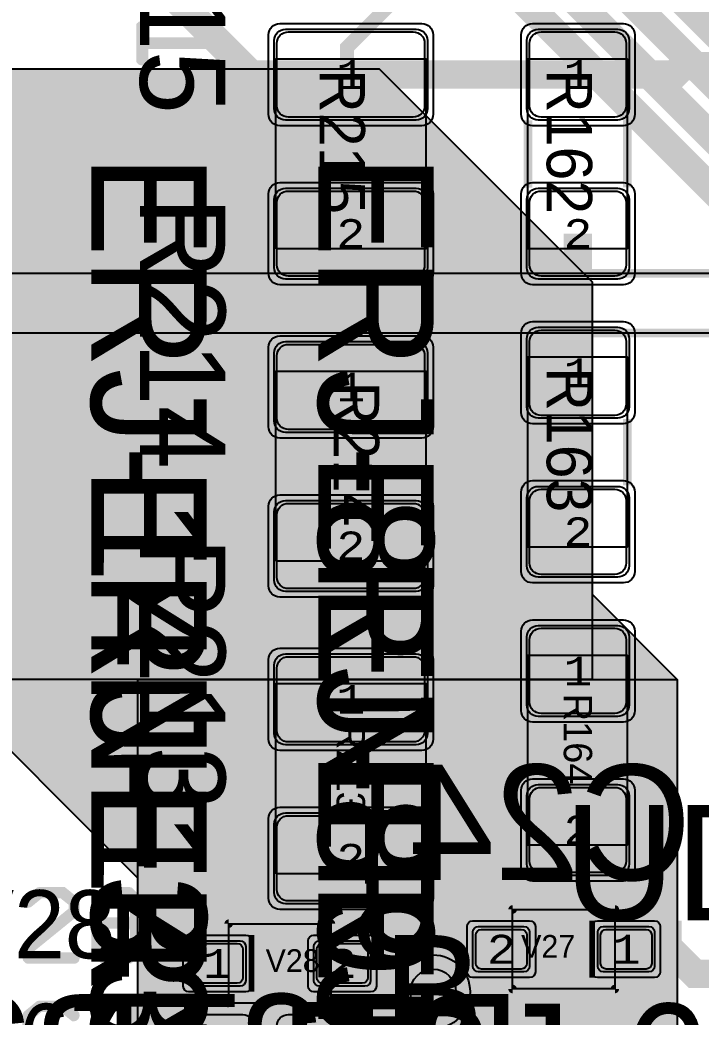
# Model space of a CAD drawing. Extents: x -18 to 179, y -60 to 172.
# Drawn here: x 126.92 to 138.92, y 76.06 to 93.61 of the extents above; entities that cross this region are included whole.
import ezdxf
from ezdxf.enums import TextEntityAlignment as Align

# ---------------------------------------------------------------- set-up
doc = ezdxf.new("R2010")
doc.units = 0
doc.header["$MEASUREMENT"] = 0
for name, color, linetype in [('ASSEMBLY_OUTLINES_BTM', 191, 'CONTINUOUS'), ('ASSEMBLY_OUTLINES_TOP', 102, 'CONTINUOUS'), ('ASSEMBLY_PART_NUMBERS_BTM', 191, 'CONTINUOUS'), ('ASSEMBLY_PART_NUMBERS_TOP', 102, 'CONTINUOUS'), ('ASSEMBLY_REF_DES_BTM', 191, 'CONTINUOUS'), ('ASSEMBLY_REF_DES_TOP', 102, 'CONTINUOUS'), ('DRILL_DRAWING', 21, 'CONTINUOUS'), ('GENERATED_SILKSCREEN_BTM', 255, 'CONTINUOUS'), ('GENERATED_SILKSCREEN_TOP', 140, 'CONTINUOUS'), ('PART_PADS_SMD_TOP', 150, 'CONTINUOUS'), ('PIN_NUMBERS_BTM', 8, 'CONTINUOUS'), ('PIN_NUMBERS_TOP', 8, 'CONTINUOUS'), ('PLACEMENT_OUTLINES_BTM', 222, 'CONTINUOUS'), ('PLACEMENT_OUTLINES_TOP', 130, 'CONTINUOUS'), ('PLANE_DATA_LAYER_BOTTOM', 230, 'CONTINUOUS'), ('PLANE_SHAPES_LAYER_BOTTOM', 230, 'CONTINUOUS'), ('SILKSCREEN_OUTLINES_BTM', 211, 'CONTINUOUS'), ('SILKSCREEN_OUTLINES_TOP', 150, 'CONTINUOUS'), ('SILKSCREEN_REF_DES_TOP', 150, 'CONTINUOUS'), ('SOLDERMASK_PADS_TOP', 102, 'CONTINUOUS'), ('SOLDERPASTE_PADS_TOP', 254, 'CONTINUOUS'), ('TRACES_LAYER_BOTTOM', 230, 'CONTINUOUS'), ('TRACES_LAYER_TOP', 150, 'CONTINUOUS'), ('VIA_HOLES_LAYER_BOTTOM', 30, 'CONTINUOUS'), ('VIA_HOLES_LAYER_TOP', 30, 'CONTINUOUS'), ('VIA_PADS_LAYER_BOTTOM', 230, 'CONTINUOUS'), ('VIA_PADS_LAYER_TOP', 150, 'CONTINUOUS')]:
    doc.layers.add(name, color=color, linetype=linetype)
doc.styles.add('COURIER_NEW', font='COUR.TTF')
doc.styles.add('VERIBEST_GERBER_0', font='txt')

msp = doc.modelspace()

# ---------------------------------------------------------------- hatches: boundary and pattern name
at = {"layer": 'PLANE_DATA_LAYER_BOTTOM'}
h = msp.add_hatch(color=256, dxfattribs=at)
h.paths.add_polyline_path([(148.000002, 65.718436), (147.999998, 39.28156), (147.999998, 39.281559, -0.198909956), (147.97768, 39.227678), (143.772322, 35.02232, -0.198913366), (143.71844, 35.000002), (135.78156, 35.000002, -0.198913366), (135.727678, 35.02232), (134.77232, 35.977678, -0.198909956), (134.750002, 36.031559), (134.750002, 36.03156), (134.75, 47.999996), (134.749997, 48.000001), (133.250002, 49.499998, 0.207684346), (133.249996, 49.5), (130.28156, 49.500002, -0.198913366), (130.227678, 49.52232), (129.02232, 50.727678, -0.198909956), (129.000002, 50.781559), (129.000002, 57.5238, -0.414213562), (129.076202, 57.6), (132.56133, 57.6, -0.198913366), (132.615212, 57.577682), (133.48924, 56.703654, -0.198909956), (133.511558, 56.649773), (133.511558, 56.649771, -0.038522588), (133.510656, 56.638081, 1.167246833), (135.289344, 56.638081, -0.038522588), (135.288442, 56.649771), (135.288442, 56.649773, -0.198909956), (135.31076, 56.703654), (137.653553, 59.046447, 0.198912215), (137.8, 59.4), (137.8, 60.71199, -0.239272189), (137.831223, 60.7735, 3.061802802), (136.768777, 60.7735, -0.239272189), (136.8, 60.71199), (136.8, 59.638669, -0.198909956), (136.777682, 59.584788), (134.603654, 57.41076, -0.239274377), (134.538081, 57.389344, 0.077168525), (134.261919, 57.389344, -0.239274377), (134.196346, 57.41076), (133.153553, 58.453553, 0.198912215), (132.8, 58.6), (129.076201, 58.6, -0.414213562), (129.000001, 58.6762), (129, 78.499996), (128.999997, 78.500001), (125.500002, 81.999998, 0.207684346), (125.499996, 82), (124.5762, 82, -0.414213562), (124.5, 82.0762), (124.5, 92.6738, -0.414213562), (124.5762, 92.75), (133, 92.749998), (133.21844, 92.749998, -0.198913366), (133.272322, 92.72768), (136.97768, 89.022322, -0.198909956), (136.999998, 88.968441), (136.999998, 88.96844), (137, 83.500004), (137.000003, 83.499999), (138.47768, 82.022322, -0.198909956), (138.499998, 81.968441), (138.499998, 81.96844), (138.5, 75.250004), (138.500003, 75.249999), (147.977684, 65.772318, -0.198909956), (148.000002, 65.718437)], flags=0)
h.paths.add_polyline_path([(129.5, 51.75, -1), (133, 51.75, -1)], flags=0)
h.paths.add_polyline_path([(133, 60.5, -1), (135, 60.5, -1)], flags=0)
h.paths.add_polyline_path([(136.84, 36.81, -1), (139.04, 36.81, -1)], flags=0)
h.paths.add_polyline_path([(140.361919, 62.910656, 3.061799276), (139.610656, 63.661919, -0.038522588), (139.611558, 63.650229), (139.611558, 63.650227, -0.198909956), (139.58924, 63.596346), (138.604544, 62.61165, 0.198912215), (138.458097, 62.258097), (138.458097, 53.196766, -0.198909956), (138.435779, 53.142885), (138.433848, 53.140954, -0.308394674), (138.349511, 53.124987, 0.540460046), (136.25, 51.750001), (136.25, 51.75, 1), (139.25, 51.75), (139.25, 51.750002, 0.103153411), (139.124987, 52.349511, -0.103153479), (139.118636, 52.379966), (139.118636, 52.379967, -0.198909956), (139.140954, 52.433848), (139.31165, 52.604544, 0.198912215), (139.458097, 52.958097), (139.458097, 62.019428, -0.198909956), (139.480415, 62.073309), (140.296346, 62.88924, -0.239274377)], flags=0)
h.paths.add_polyline_path([(141.67, 36.81, -1), (144.37, 36.81, -1)], flags=0)
h.paths.add_polyline_path([(143.25, 41.5, -1), (145.25, 41.5, -1)], flags=0)
h.paths.add_polyline_path([(144.980623, 56.472853, -0.263785775), (144.908167, 56.492873), (144.904855, 56.496185, -0.198909956), (144.882537, 56.550066), (144.882537, 56.620824, 0.198912188), (144.758057, 56.921344), (143.185444, 58.493955, -0.198909956), (143.163126, 58.547836), (143.163126, 60.869063, -0.198909956), (143.185444, 60.922944), (143.30052, 61.03802, 0.198912188), (143.425, 61.33854), (143.425, 61.562286, -0.263781115), (143.462077, 61.627676, 3.619145144), (142.537923, 61.627676, -0.263781115), (142.575, 61.562286), (142.575, 61.546143, -0.198909956), (142.552682, 61.492262), (142.437606, 61.377186, 0.198912188), (142.313126, 61.076666), (142.313126, 58.340233, 0.198912188), (142.437606, 58.039713), (143.25, 57.22732), (144.010219, 56.467102, -0.198909956), (144.032537, 56.413221), (144.032537, 56.342463, 0.198912188), (144.157017, 56.041943), (144.307127, 55.891833, -0.198909956), (144.329445, 55.837952), (144.329445, 55.837949, -0.061629665), (144.327147, 55.819377, 3.619148526)], flags=0)
at = {"layer": 'PLANE_SHAPES_LAYER_BOTTOM'}
for points in [[(137, 82), (124.5, 82), (124.5, 92.75), (133.25, 92.75), (137, 89)], [(138.5, 82), (137, 83.5), (137, 82)], [(125.5, 82), (129, 78.5), (129, 82)], [(138.5, 35), (135.75, 35), (134.75, 36), (134.75, 49.5), (130.25, 49.5), (129, 50.75), (129, 82), (138.5, 82)]]:
    msp.add_hatch(color=256, dxfattribs=at).paths.add_polyline_path(points, flags=0)
at = {"layer": 'VIA_HOLES_LAYER_BOTTOM'}
h = msp.add_hatch(color=256, dxfattribs=at)
edge = h.paths.add_edge_path()
edge.add_arc((134.2, 76.5), 0.4, 0, 360)
at = {"layer": 'VIA_HOLES_LAYER_TOP'}
h = msp.add_hatch(color=256, dxfattribs=at)
edge = h.paths.add_edge_path()
edge.add_arc((134.2, 76.5), 0.4, 0, 360)

# ---------------------------------------------------------------- linework, layer by layer
at = {"layer": 'ASSEMBLY_OUTLINES_BTM'}
for points in [[(119.6, 89.15), (119.6, 107.35), (151.9, 107.35), (151.9, 89.15)], [(119.6, 69.9), (119.6, 88.1), (151.9, 88.1), (151.9, 69.9)]]:
    msp.add_lwpolyline(points, close=True, dxfattribs=at)
at = {"layer": 'ASSEMBLY_OUTLINES_TOP'}
for points in [[(131.43, 89.58), (131.43, 92.93), (134.07, 92.93), (134.07, 89.58)], [(135.87, 89.58), (135.87, 92.93), (137.62, 92.93), (137.62, 89.58)], [(135.87, 84.33), (135.87, 87.68), (137.62, 87.68), (137.62, 84.33)], [(131.43, 84.08), (131.43, 87.43), (134.07, 87.43), (134.07, 84.08)], [(135.87, 79.08), (135.87, 82.43), (137.62, 82.43), (137.62, 79.08)], [(131.43, 78.58), (131.43, 81.93), (134.07, 81.93), (134.07, 78.58)], [(135.6, 76.55), (135.6, 77.95), (137.4, 77.95), (137.4, 76.55)], [(130.6, 76.3), (130.6, 77.7), (132.4, 77.7), (132.4, 76.3)]]:
    msp.add_lwpolyline(points, close=True, dxfattribs=at)
at = {"layer": 'ASSEMBLY_OUTLINES_TOP', "const_width": 0.1}
for points in [[(137, 76.75), (137, 77.75)], [(131, 77.5), (131, 76.5)]]:
    msp.add_lwpolyline(points, dxfattribs=at)
at = {"layer": 'GENERATED_SILKSCREEN_BTM', "const_width": 0.15}
for points in [[(119.6, 89.15), (119.6, 107.35), (151.9, 107.35), (151.9, 89.15)], [(119.6, 69.9), (119.6, 88.1), (151.9, 88.1), (151.9, 69.9)]]:
    msp.add_lwpolyline(points, close=True, dxfattribs=at)
at = {"layer": 'GENERATED_SILKSCREEN_TOP', "const_width": 0.15}
for points in [[(129.1075, 93.49575), (129.106, 93.50775), (129.0985, 93.51375), (129.088, 93.51825), (129.076, 93.51975), (129.0655, 93.51825), (129.055, 93.51375), (129.0475, 93.50775), (129.046, 93.49575), (129.046, 92.91075), (129.0475, 92.90025), (129.055, 92.89125), (129.0655, 92.88675), (129.076, 92.88525), (129.088, 92.88675), (129.0985, 92.89125), (129.106, 92.90025), (129.1075, 92.91075), (129.1075, 93.17475), (130.516, 93.17475), (130.5265, 93.17625), (130.534, 93.18075), (130.5385, 93.18825), (130.54, 93.19875), (130.5415, 93.20625), (130.5415, 93.21375), (130.5385, 93.21975), (130.5325, 93.22575), (130.1215, 93.51825), (130.111, 93.52275), (130.102, 93.52275), (130.0915, 93.51825), (130.084, 93.51075), (130.078, 93.50175), (130.075, 93.49125), (130.078, 93.48075), (130.0855, 93.47325), (130.4215, 93.23325), (129.1075, 93.23325), (129.1075, 93.49575)], [(130.03, 92.06475), (130.0285, 92.07075), (130.027, 92.07525), (130.024, 92.08125), (129.859, 92.28525), (130.4845, 92.28525), (130.4845, 91.30575), (130.4875, 91.29525), (130.4935, 91.28625), (130.504, 91.28175), (130.5145, 91.28025), (130.5265, 91.28175), (130.537, 91.28625), (130.543, 91.29525), (130.546, 91.30575), (130.546, 92.31825), (130.543, 92.32875), (130.5355, 92.33625), (130.528, 92.34525), (130.516, 92.34825), (129.7945, 92.34825), (129.784, 92.34675), (129.7765, 92.34225), (129.772, 92.33625), (129.769, 92.32575), (129.766, 92.31825), (129.7645, 92.31225), (129.766, 92.30475), (129.7705, 92.29875), (129.97, 92.05425), (129.97, 91.56975), (129.7795, 91.33575), (129.2965, 91.33575), (129.109, 91.56975), (129.109, 92.05425), (129.307, 92.29875), (129.3115, 92.30925), (129.3115, 92.31825), (129.3055, 92.32725), (129.298, 92.33625), (129.2875, 92.34225), (129.277, 92.34375), (129.271, 92.34375), (129.2665, 92.34225), (129.259, 92.33475), (129.052, 92.08125), (129.049, 92.07675), (129.049, 92.07075), (129.046, 92.06475), (129.046, 91.55925), (129.046, 91.55475), (129.0475, 91.55325), (129.0475, 91.55175), (129.049, 91.54875), (129.049, 91.54575), (129.052, 91.53975), (129.259, 91.28625), (129.2635, 91.28175), (129.2665, 91.28025), (129.2755, 91.27725), (129.2815, 91.27575), (129.7945, 91.27575), (129.802, 91.27725), (129.8095, 91.28025), (129.8125, 91.28025), (129.814, 91.28175), (129.817, 91.28475), (129.82, 91.28625), (130.024, 91.53975), (130.027, 91.54725), (130.0285, 91.55175), (130.03, 91.55925), (130.03, 92.06475)], [(129.976, 89.23475), (129.979, 89.23025), (129.9865, 89.22875), (129.994, 89.22425), (130.0015, 89.22425), (130.3105, 89.22425), (130.318, 89.22425), (130.3225, 89.22875), (130.327, 89.22875), (130.3285, 89.23025), (130.33, 89.23175), (130.3345, 89.23475), (130.54, 89.48975), (130.543, 89.49725), (130.5445, 89.50175), (130.546, 89.50925), (130.546, 90.26525), (130.543, 90.27875), (130.5355, 90.28625), (130.528, 90.29525), (130.516, 90.29825), (129.076, 90.29825), (129.064, 90.29525), (129.0565, 90.28775), (129.052, 90.27875), (129.0505, 90.26825), (129.052, 90.25625), (129.0565, 90.24575), (129.064, 90.23825), (129.076, 90.23525), (129.766, 90.23525), (129.766, 89.53025), (129.067, 89.28425), (129.0565, 89.27825), (129.0505, 89.26775), (129.049, 89.25575), (129.052, 89.24675), (129.058, 89.23775), (129.0655, 89.23025), (129.0745, 89.22575), (129.0865, 89.22875), (129.7855, 89.47475), (129.976, 89.23475)], [(130.4845, 90.23525), (130.4845, 89.51675), (130.2955, 89.28425), (130.0165, 89.28425), (129.826, 89.51675), (129.826, 90.23525), (130.4845, 90.23525)], [(130.54, 88.07075), (130.3345, 87.81875), (130.327, 87.81425), (130.321, 87.81275), (130.3165, 87.80975), (130.3105, 87.80825), (130.105, 87.80825), (130.1005, 87.80975), (130.09, 87.81275), (130.0825, 87.81425), (130.0795, 87.81875), (129.268, 88.81775), (129.1075, 88.81775), (129.1075, 87.83825), (129.1045, 87.82775), (129.0985, 87.81875), (129.088, 87.81425), (129.076, 87.81275), (129.0655, 87.81425), (129.055, 87.81875), (129.049, 87.82775), (129.046, 87.83825), (129.046, 88.84925), (129.049, 88.86125), (129.0565, 88.86875), (129.0655, 88.87625), (129.076, 88.87925), (129.2815, 88.87925), (129.286, 88.87775), (129.2965, 88.87475), (129.301, 88.87175), (129.304, 88.86875), (129.307, 88.86575), (130.12, 87.86825), (130.2955, 87.86825), (130.4845, 88.10225), (130.4845, 88.58675), (130.285, 88.83125), (130.282, 88.84175), (130.2835, 88.85075), (130.288, 88.86125), (130.297, 88.86725), (130.3075, 88.87325), (130.318, 88.87475), (130.327, 88.87325), (130.3345, 88.86575), (130.54, 88.61375), (130.5415, 88.60775), (130.543, 88.60325), (130.5445, 88.60175), (130.546, 88.59575), (130.546, 88.09025), (130.5445, 88.08425), (130.5445, 88.08275), (130.543, 88.08125), (130.5415, 88.07675), (130.54, 88.07075)], [(129.1075, 87.24575), (129.106, 87.25775), (129.0985, 87.26375), (129.088, 87.26825), (129.076, 87.26975), (129.0655, 87.26825), (129.055, 87.26375), (129.0475, 87.25775), (129.046, 87.24575), (129.046, 86.66075), (129.0475, 86.65025), (129.055, 86.64125), (129.0655, 86.63675), (129.076, 86.63525), (129.088, 86.63675), (129.0985, 86.64125), (129.106, 86.65025), (129.1075, 86.66075), (129.1075, 86.92475), (130.516, 86.92475), (130.5265, 86.92625), (130.534, 86.93075), (130.5385, 86.93825), (130.54, 86.94875), (130.5415, 86.95625), (130.5415, 86.96375), (130.5385, 86.96975), (130.5325, 86.97575), (130.1215, 87.26825), (130.111, 87.27275), (130.102, 87.27275), (130.0915, 87.26825), (130.084, 87.26075), (130.078, 87.25175), (130.075, 87.24125), (130.078, 87.23075), (130.0855, 87.22325), (130.4215, 86.98325), (129.1075, 86.98325), (129.1075, 87.24575)], [(129.076, 85.18625), (129.0655, 85.18475), (129.0565, 85.17725), (129.052, 85.16675), (129.0505, 85.15625), (129.052, 85.14575), (129.0565, 85.13675), (129.0655, 85.12925), (129.076, 85.12625), (129.5305, 85.12625), (129.5305, 85.05575), (129.5335, 85.04525), (129.5395, 85.03625), (129.55, 85.03175), (129.5605, 85.03025), (129.5725, 85.03175), (129.583, 85.03625), (129.5905, 85.04525), (129.5935, 85.05575), (129.5935, 85.12625), (130.474, 85.12625), (130.4815, 85.12775), (130.4875, 85.13075), (130.4935, 85.13825), (130.498, 85.14575), (130.501, 85.15475), (130.5025, 85.16375), (130.501, 85.17125), (130.495, 85.17875), (129.5845, 86.08925), (129.5755, 86.09525), (129.5665, 86.09825), (129.5575, 86.09675), (129.547, 86.09075), (129.5395, 86.08775), (129.535, 86.08175), (129.532, 86.07575), (129.5305, 86.06825), (129.5305, 85.18625), (129.076, 85.18625)], [(129.5935, 85.99325), (130.3975, 85.18625), (129.5935, 85.18625), (129.5935, 85.99325)], [(129.976, 83.23475), (129.979, 83.23025), (129.9865, 83.22875), (129.994, 83.22425), (130.0015, 83.22425), (130.3105, 83.22425), (130.318, 83.22425), (130.3225, 83.22875), (130.327, 83.22875), (130.3285, 83.23025), (130.33, 83.23175), (130.3345, 83.23475), (130.54, 83.48975), (130.543, 83.49725), (130.5445, 83.50175), (130.546, 83.50925), (130.546, 84.26525), (130.543, 84.27875), (130.5355, 84.28625), (130.528, 84.29525), (130.516, 84.29825), (129.076, 84.29825), (129.064, 84.29525), (129.0565, 84.28775), (129.052, 84.27875), (129.0505, 84.26825), (129.052, 84.25625), (129.0565, 84.24575), (129.064, 84.23825), (129.076, 84.23525), (129.766, 84.23525), (129.766, 83.53025), (129.067, 83.28425), (129.0565, 83.27825), (129.0505, 83.26775), (129.049, 83.25575), (129.052, 83.24675), (129.058, 83.23775), (129.0655, 83.23025), (129.0745, 83.22575), (129.0865, 83.22875), (129.7855, 83.47475), (129.976, 83.23475)], [(130.4845, 84.23525), (130.4845, 83.51675), (130.2955, 83.28425), (130.0165, 83.28425), (129.826, 83.51675), (129.826, 84.23525), (130.4845, 84.23525)], [(130.54, 82.07075), (130.3345, 81.81875), (130.327, 81.81425), (130.321, 81.81275), (130.3165, 81.80975), (130.3105, 81.80825), (130.105, 81.80825), (130.1005, 81.80975), (130.09, 81.81275), (130.0825, 81.81425), (130.0795, 81.81875), (129.268, 82.81775), (129.1075, 82.81775), (129.1075, 81.83825), (129.1045, 81.82775), (129.0985, 81.81875), (129.088, 81.81425), (129.076, 81.81275), (129.0655, 81.81425), (129.055, 81.81875), (129.049, 81.82775), (129.046, 81.83825), (129.046, 82.84925), (129.049, 82.86125), (129.0565, 82.86875), (129.0655, 82.87625), (129.076, 82.87925), (129.2815, 82.87925), (129.286, 82.87775), (129.2965, 82.87475), (129.301, 82.87175), (129.304, 82.86875), (129.307, 82.86575), (130.12, 81.86825), (130.2955, 81.86825), (130.4845, 82.10225), (130.4845, 82.58675), (130.285, 82.83125), (130.282, 82.84175), (130.2835, 82.85075), (130.288, 82.86125), (130.297, 82.86725), (130.3075, 82.87325), (130.318, 82.87475), (130.327, 82.87325), (130.3345, 82.86575), (130.54, 82.61375), (130.5415, 82.60775), (130.543, 82.60325), (130.5445, 82.60175), (130.546, 82.59575), (130.546, 82.09025), (130.5445, 82.08425), (130.5445, 82.08275), (130.543, 82.08125), (130.5415, 82.07675), (130.54, 82.07075)], [(129.1075, 81.24575), (129.106, 81.25775), (129.0985, 81.26375), (129.088, 81.26825), (129.076, 81.26975), (129.0655, 81.26825), (129.055, 81.26375), (129.0475, 81.25775), (129.046, 81.24575), (129.046, 80.66075), (129.0475, 80.65025), (129.055, 80.64125), (129.0655, 80.63675), (129.076, 80.63525), (129.088, 80.63675), (129.0985, 80.64125), (129.106, 80.65025), (129.1075, 80.66075), (129.1075, 80.92475), (130.516, 80.92475), (130.5265, 80.92625), (130.534, 80.93075), (130.5385, 80.93825), (130.54, 80.94875), (130.5415, 80.95625), (130.5415, 80.96375), (130.5385, 80.96975), (130.5325, 80.97575), (130.1215, 81.26825), (130.111, 81.27275), (130.102, 81.27275), (130.0915, 81.26825), (130.084, 81.26075), (130.078, 81.25175), (130.075, 81.24125), (130.078, 81.23075), (130.0855, 81.22325), (130.4215, 80.98325), (129.1075, 80.98325), (129.1075, 81.24575)], [(129.052, 79.83125), (129.2575, 80.08475), (129.265, 80.09225), (129.2695, 80.09375), (129.274, 80.09375), (129.2845, 80.09225), (129.295, 80.08625), (129.304, 80.07875), (129.3085, 80.06975), (129.31, 80.05925), (129.307, 80.04875), (129.1075, 79.80425), (129.1075, 79.31975), (129.2965, 79.08575), (129.5755, 79.08575), (129.766, 79.31675), (129.766, 79.56575), (129.769, 79.57775), (129.775, 79.58525), (129.7855, 79.58975), (129.796, 79.59125), (129.8065, 79.58975), (129.817, 79.58525), (129.823, 79.57775), (129.826, 79.56575), (129.826, 79.31675), (130.0165, 79.08575), (130.2955, 79.08575), (130.4845, 79.31975), (130.4845, 79.80425), (130.285, 80.04875), (130.282, 80.05925), (130.2835, 80.06975), (130.288, 80.07875), (130.297, 80.08625), (130.3075, 80.09225), (130.318, 80.09375), (130.3225, 80.09375), (130.327, 80.09225), (130.3345, 80.08475), (130.54, 79.83125), (130.5415, 79.82675), (130.543, 79.82225), (130.5445, 79.82075), (130.546, 79.81475), (130.546, 79.30925), (130.5445, 79.30175), (130.543, 79.29875), (130.5415, 79.29425), (130.54, 79.28975), (130.3345, 79.03625), (130.3285, 79.03175), (130.321, 79.03025), (130.3165, 79.02725), (130.3105, 79.02575), (130.0015, 79.02575), (129.997, 79.02725), (129.9865, 79.03025), (129.9805, 79.03175), (129.976, 79.03625), (129.796, 79.25675), (129.616, 79.03625), (129.613, 79.03475), (129.61, 79.03175), (129.6085, 79.03025), (129.6055, 79.03025), (129.595, 79.02725), (129.5905, 79.02575), (129.2815, 79.02575), (129.274, 79.02725), (129.268, 79.03025), (129.262, 79.03175), (129.2575, 79.03625), (129.052, 79.28975), (129.049, 79.29575), (129.0475, 79.29725), (129.0475, 79.30175), (129.0475, 79.30325), (129.046, 79.30475), (129.046, 79.30925), (129.046, 79.81475), (129.0475, 79.82075), (129.049, 79.82675), (129.052, 79.83125)], [(127.6928, 78.2648), (127.8944, 78.1004), (127.898, 78.0944), (127.8992, 78.0896), (127.9016, 78.086), (127.9028, 78.0812), (127.9028, 77.9168), (127.9016, 77.912), (127.8992, 77.9048), (127.898, 77.8988), (127.8944, 77.8964), (127.0952, 77.2472), (127.0952, 77.1188), (127.8788, 77.1188), (127.8872, 77.1164), (127.8944, 77.1116), (127.898, 77.1032), (127.8992, 77.0936), (127.898, 77.0852), (127.8944, 77.0768), (127.8872, 77.072), (127.8788, 77.0696), (127.07, 77.0696), (127.0604, 77.072), (127.0544, 77.078), (127.0484, 77.084), (127.046, 77.0936), (127.046, 77.258), (127.0472, 77.2616), (127.0496, 77.27), (127.052, 77.2736), (127.0544, 77.276), (127.0568, 77.2784), (127.8548, 77.9288), (127.8548, 78.0692), (127.6676, 78.2204), (127.28, 78.2204), (127.0844, 78.0608), (127.076, 78.0584), (127.0676, 78.0596), (127.0604, 78.0632), (127.0556, 78.0704), (127.0508, 78.0776), (127.0496, 78.086), (127.0496, 78.0908), (127.0508, 78.0944), (127.0568, 78.1004), (127.2584, 78.2648), (127.2632, 78.266), (127.2668, 78.2672), (127.268, 78.2684), (127.2728, 78.2696), (127.6772, 78.2696), (127.682, 78.2684), (127.6832, 78.2684), (127.6844, 78.2672), (127.688, 78.266), (127.6928, 78.2648)], [(128.9852, 77.8268), (128.9468, 77.7116), (128.9852, 77.5964), (128.9852, 77.5928), (128.9864, 77.588), (128.9864, 77.2172), (128.9864, 77.2136), (128.9852, 77.21), (128.984, 77.2052), (128.9792, 77.2004), (128.8592, 77.0768), (128.8544, 77.072), (128.8472, 77.0708), (128.8424, 77.0696), (128.402, 77.0696), (128.3984, 77.0696), (128.3948, 77.0708), (128.39, 77.072), (128.3852, 77.0768), (128.2652, 77.2004), (128.2604, 77.2052), (128.258, 77.21), (128.258, 77.2172), (128.258, 77.588), (128.258, 77.5928), (128.258, 77.5952), (128.2592, 77.5964), (128.2976, 77.7116), (128.2592, 77.8268), (128.258, 77.828), (128.258, 77.8352), (128.258, 78.1232), (128.258, 78.128), (128.2604, 78.134), (128.2652, 78.14), (128.3852, 78.2636), (128.39, 78.2672), (128.3948, 78.2684), (128.3984, 78.2696), (128.402, 78.2696), (128.8424, 78.2696), (128.8472, 78.2684), (128.8544, 78.2672), (128.8592, 78.2636), (128.9792, 78.14), (128.984, 78.1328), (128.9852, 78.128), (128.9864, 78.1232), (128.9864, 77.8352), (128.9864, 77.8304), (128.9852, 77.828), (128.9852, 77.8268)], [(128.306, 78.11), (128.306, 77.8376), (128.3384, 77.7344), (128.9036, 77.7344), (128.9384, 77.8376), (128.9384, 78.11), (128.8316, 78.2204), (128.414, 78.2204), (128.306, 78.11)], [(138.5, 76.75), (138.5, 77.75)], [(128.306, 77.5832), (128.306, 77.228), (128.414, 77.1188), (128.8316, 77.1188), (128.9384, 77.228), (128.9384, 77.5832), (128.9036, 77.6864), (128.3384, 77.6864), (128.306, 77.5832)], [(129.5, 77.5), (129.5, 76.5)], [(127.043, 75.258), (127.043, 76.0812), (127.0442, 76.0872), (127.0466, 76.092), (127.049, 76.0944), (127.0514, 76.0968), (127.0538, 76.1004), (127.2554, 76.2648), (127.2602, 76.266), (127.2638, 76.2672), (127.265, 76.2684), (127.2698, 76.2696), (127.6742, 76.2696), (127.679, 76.2684), (127.6802, 76.2684), (127.6814, 76.2672), (127.685, 76.266), (127.6898, 76.2648)], [(127.6898, 76.2648), (127.8914, 76.1004), (127.8974, 76.0944), (127.8986, 76.0848), (127.8974, 76.0776), (127.895, 76.0716), (127.8914, 76.0668), (127.8854, 76.062), (127.8794, 76.0584), (127.8734, 76.0572), (127.8674, 76.0572), (127.8626, 76.0608), (127.6658, 76.2204), (127.277, 76.2204), (127.0922, 76.0692), (127.0922, 75.6384)], [(128.3834, 75.0828), (129.0302, 76.2336), (129.0326, 76.2396), (129.0326, 76.2444), (129.0326, 76.2492), (129.0302, 76.254), (129.0266, 76.2612), (129.0218, 76.266), (129.0158, 76.2684), (129.0098, 76.2696), (128.1998, 76.2696), (128.1914, 76.2672), (128.1854, 76.2612), (128.1806, 76.254), (128.1794, 76.2444), (128.1806, 76.236), (128.1854, 76.2276), (128.1914, 76.2216), (128.1998, 76.2204), (128.969, 76.2204), (128.3426, 75.1056)]]:
    msp.add_lwpolyline(points, dxfattribs=at)
for points in [[(131.430005, 90.666164, 0.000011642), (131.429995, 90.666156), (131.429995, 91.833844, 0.000011642), (131.430005, 91.833836), (131.430005, 90.666164)], [(134.070005, 90.666156, 0.000011642), (134.069995, 90.666164), (134.069995, 91.833836, 0.000011642), (134.070005, 91.833844), (134.070005, 90.666156)], [(135.870005, 90.657911, 0.000012231), (135.869995, 90.657902), (135.869995, 91.842098, 0.000012231), (135.870005, 91.842089), (135.870005, 90.657911)], [(137.620005, 90.666156, 0.000011642), (137.619995, 90.666164), (137.619995, 91.833836, 0.000011642), (137.620005, 91.833844), (137.620005, 90.666156)], [(135.870005, 85.407911, 0.000012231), (135.869995, 85.407902), (135.869995, 86.592098, 0.000012231), (135.870005, 86.592089), (135.870005, 85.407911)], [(137.620005, 85.416156, 0.000011642), (137.619995, 85.416164), (137.619995, 86.583836, 0.000011642), (137.620005, 86.583844), (137.620005, 85.416156)], [(131.430005, 85.166164, 0.000011642), (131.429995, 85.166156), (131.429995, 86.333844, 0.000011642), (131.430005, 86.333836), (131.430005, 85.166164)], [(134.070005, 85.166156, 0.000011642), (134.069995, 85.166164), (134.069995, 86.333836, 0.000011642), (134.070005, 86.333844), (134.070005, 85.166156)], [(135.870005, 80.157911, 0.000012231), (135.869995, 80.157902), (135.869995, 81.342098, 0.000012231), (135.870005, 81.342089), (135.870005, 80.157911)], [(137.620005, 80.166156, 0.000011642), (137.619995, 80.166164), (137.619995, 81.333836, 0.000011642), (137.620005, 81.333844), (137.620005, 80.166156)], [(131.430005, 79.666164, 0.000011642), (131.429995, 79.666156), (131.429995, 80.833844, 0.000011642), (131.430005, 80.833836), (131.430005, 79.666164)], [(134.070005, 79.666156, 0.000011642), (134.069995, 79.666164), (134.069995, 80.833836, 0.000011642), (134.070005, 80.833844), (134.070005, 79.666156)], [(137.400005, 77.725), (137.399995, 77.725), (137.399995, 77.949995), (135.600005, 77.949995), (135.600005, 77.725), (135.599995, 77.725), (135.599995, 77.95, -0.414213562), (135.6, 77.950005), (137.4, 77.950005, -0.414213562), (137.400005, 77.95), (137.400005, 77.725)], [(132.400005, 77.475), (132.399995, 77.475), (132.399995, 77.699995), (130.600005, 77.699995), (130.600005, 77.475), (130.599995, 77.475), (130.599995, 77.7, -0.414213562), (130.6, 77.700005), (132.4, 77.700005, -0.414213562), (132.400005, 77.7), (132.400005, 77.475)], [(137.400005, 76.55, -0.414213562), (137.4, 76.549995), (135.6, 76.549995, -0.414213562), (135.599995, 76.55), (135.599995, 76.775), (135.600005, 76.775), (135.600005, 76.550005), (137.399995, 76.550005), (137.399995, 76.775), (137.400005, 76.775), (137.400005, 76.55)], [(132.400005, 76.3, -0.414213562), (132.4, 76.299995), (130.6, 76.299995, -0.414213562), (130.599995, 76.3), (130.599995, 76.525), (130.600005, 76.525), (130.600005, 76.300005), (132.399995, 76.300005), (132.399995, 76.525), (132.400005, 76.525), (132.400005, 76.3)]]:
    msp.add_lwpolyline(points, format="xyb", dxfattribs=at)
at = {"layer": 'PART_PADS_SMD_TOP'}
for points in [[(131.4, 93.25, -0.414213562), (131.6, 93.45), (133.9, 93.45, -0.414213562), (134.1, 93.25), (134.1, 92.05, -0.414213562), (133.9, 91.85), (131.6, 91.85, -0.414213562), (131.4, 92.05)], [(135.85, 93.25, -0.414213562), (136.05, 93.45), (137.45, 93.45, -0.414213562), (137.65, 93.25), (137.65, 92.05, -0.414213562), (137.45, 91.85), (136.05, 91.85, -0.414213562), (135.85, 92.05)], [(131.4, 90.45, -0.414213562), (131.6, 90.65), (133.9, 90.65, -0.414213562), (134.1, 90.45), (134.1, 89.25, -0.414213562), (133.9, 89.05), (131.6, 89.05, -0.414213562), (131.4, 89.25)], [(135.85, 90.45, -0.414213562), (136.05, 90.65), (137.45, 90.65, -0.414213562), (137.65, 90.45), (137.65, 89.25, -0.414213562), (137.45, 89.05), (136.05, 89.05, -0.414213562), (135.85, 89.25)], [(135.85, 88, -0.414213562), (136.05, 88.2), (137.45, 88.2, -0.414213562), (137.65, 88), (137.65, 86.8, -0.414213562), (137.45, 86.6), (136.05, 86.6, -0.414213562), (135.85, 86.8)], [(131.4, 87.75, -0.414213562), (131.6, 87.95), (133.9, 87.95, -0.414213562), (134.1, 87.75), (134.1, 86.55, -0.414213562), (133.9, 86.35), (131.6, 86.35, -0.414213562), (131.4, 86.55)], [(135.85, 85.2, -0.414213562), (136.05, 85.4), (137.45, 85.4, -0.414213562), (137.65, 85.2), (137.65, 84, -0.414213562), (137.45, 83.8), (136.05, 83.8, -0.414213562), (135.85, 84)], [(131.4, 84.95, -0.414213562), (131.6, 85.15), (133.9, 85.15, -0.414213562), (134.1, 84.95), (134.1, 83.75, -0.414213562), (133.9, 83.55), (131.6, 83.55, -0.414213562), (131.4, 83.75)], [(135.85, 82.75, -0.414213562), (136.05, 82.95), (137.45, 82.95, -0.414213562), (137.65, 82.75), (137.65, 81.55, -0.414213562), (137.45, 81.35), (136.05, 81.35, -0.414213562), (135.85, 81.55)], [(131.4, 82.25, -0.414213562), (131.6, 82.45), (133.9, 82.45, -0.414213562), (134.1, 82.25), (134.1, 81.05, -0.414213562), (133.9, 80.85), (131.6, 80.85, -0.414213562), (131.4, 81.05)], [(135.85, 79.95, -0.414213562), (136.05, 80.15), (137.45, 80.15, -0.414213562), (137.65, 79.95), (137.65, 78.75, -0.414213562), (137.45, 78.55), (136.05, 78.55, -0.414213562), (135.85, 78.75)], [(131.4, 79.45, -0.414213562), (131.6, 79.65), (133.9, 79.65, -0.414213562), (134.1, 79.45), (134.1, 78.25, -0.414213562), (133.9, 78.05), (131.6, 78.05, -0.414213562), (131.4, 78.25)], [(135.9, 76.95, -0.414213562), (135.8, 76.85), (135, 76.85, -0.414213562), (134.9, 76.95), (134.9, 77.55, -0.414213562), (135, 77.65), (135.8, 77.65, -0.414213562), (135.9, 77.55)], [(138.1, 76.95, -0.414213562), (138, 76.85), (137.2, 76.85, -0.414213562), (137.1, 76.95), (137.1, 77.55, -0.414213562), (137.2, 77.65), (138, 77.65, -0.414213562), (138.1, 77.55)], [(129.9, 77.3, -0.414213562), (130, 77.4), (130.8, 77.4, -0.414213562), (130.9, 77.3), (130.9, 76.7, -0.414213562), (130.8, 76.6), (130, 76.6, -0.414213562), (129.9, 76.7)], [(132.1, 77.3, -0.414213562), (132.2, 77.4), (133, 77.4, -0.414213562), (133.1, 77.3), (133.1, 76.7, -0.414213562), (133, 76.6), (132.2, 76.6, -0.414213562), (132.1, 76.7)]]:
    msp.add_lwpolyline(points, format="xyb", close=True, dxfattribs=at)
at = {"layer": 'PLACEMENT_OUTLINES_BTM'}
for points in [[(119.6, 89.15), (119.6, 107.35), (151.9, 107.35), (151.9, 89.15)], [(119.6, 69.9), (119.6, 88.1), (151.9, 88.1), (151.9, 69.9)]]:
    msp.add_lwpolyline(points, close=True, dxfattribs=at)
at = {"layer": 'PLACEMENT_OUTLINES_TOP'}
for points in [[(131.43, 89.58), (131.43, 92.93), (134.07, 92.93), (134.07, 89.58)], [(135.87, 89.58), (135.87, 92.93), (137.62, 92.93), (137.62, 89.58)], [(135.87, 84.33), (135.87, 87.68), (137.62, 87.68), (137.62, 84.33)], [(131.43, 84.08), (131.43, 87.43), (134.07, 87.43), (134.07, 84.08)], [(135.87, 79.08), (135.87, 82.43), (137.62, 82.43), (137.62, 79.08)], [(131.43, 78.58), (131.43, 81.93), (134.07, 81.93), (134.07, 78.58)], [(135.6, 76.55), (135.6, 77.95), (137.4, 77.95), (137.4, 76.55)], [(130.6, 76.3), (130.6, 77.7), (132.4, 77.7), (132.4, 76.3)]]:
    msp.add_lwpolyline(points, close=True, dxfattribs=at)
at = {"layer": 'PLANE_SHAPES_LAYER_BOTTOM'}
for points in [[(137, 82), (124.5, 82), (124.5, 92.75), (133.25, 92.75), (137, 89)], [(138.5, 82), (137, 83.5), (137, 82)], [(125.5, 82), (129, 78.5), (129, 82)], [(138.5, 35), (135.75, 35), (134.75, 36), (134.75, 49.5), (130.25, 49.5), (129, 50.75), (129, 82), (138.5, 82)]]:
    msp.add_lwpolyline(points, close=True, dxfattribs=at)
at = {"layer": 'SILKSCREEN_OUTLINES_BTM'}
for points in [[(119.6, 89.15), (119.6, 107.35), (151.9, 107.35), (151.9, 89.15)], [(119.6, 69.9), (119.6, 88.1), (151.9, 88.1), (151.9, 69.9)]]:
    msp.add_lwpolyline(points, close=True, dxfattribs=at)
at = {"layer": 'SILKSCREEN_OUTLINES_TOP'}
for points in [[(131.43, 89.58), (131.43, 92.93), (134.07, 92.93), (134.07, 89.58)], [(135.87, 89.58), (135.87, 92.93), (137.62, 92.93), (137.62, 89.58)], [(135.87, 84.33), (135.87, 87.68), (137.62, 87.68), (137.62, 84.33)], [(131.43, 84.08), (131.43, 87.43), (134.07, 87.43), (134.07, 84.08)], [(135.87, 79.08), (135.87, 82.43), (137.62, 82.43), (137.62, 79.08)], [(131.43, 78.58), (131.43, 81.93), (134.07, 81.93), (134.07, 78.58)], [(135.6, 76.55), (135.6, 77.95), (137.4, 77.95), (137.4, 76.55)], [(130.6, 76.3), (130.6, 77.7), (132.4, 77.7), (132.4, 76.3)]]:
    msp.add_lwpolyline(points, close=True, dxfattribs=at)
at = {"layer": 'SILKSCREEN_OUTLINES_TOP', "const_width": 0.15}
for points in [[(138.5, 76.75), (138.5, 77.75)], [(129.5, 77.5), (129.5, 76.5)]]:
    msp.add_lwpolyline(points, dxfattribs=at)
at = {"layer": 'SOLDERMASK_PADS_TOP'}
for points in [[(131.3, 93.35, -0.414213562), (131.5, 93.55), (134, 93.55, -0.414213562), (134.2, 93.35), (134.2, 91.95, -0.414213562), (134, 91.75), (131.5, 91.75, -0.414213562), (131.3, 91.95)], [(135.75, 93.35, -0.414213562), (135.95, 93.55), (137.55, 93.55, -0.414213562), (137.75, 93.35), (137.75, 91.95, -0.414213562), (137.55, 91.75), (135.95, 91.75, -0.414213562), (135.75, 91.95)], [(131.3, 90.55, -0.414213562), (131.5, 90.75), (134, 90.75, -0.414213562), (134.2, 90.55), (134.2, 89.15, -0.414213562), (134, 88.95), (131.5, 88.95, -0.414213562), (131.3, 89.15)], [(135.75, 90.55, -0.414213562), (135.95, 90.75), (137.55, 90.75, -0.414213562), (137.75, 90.55), (137.75, 89.15, -0.414213562), (137.55, 88.95), (135.95, 88.95, -0.414213562), (135.75, 89.15)], [(135.75, 88.1, -0.414213562), (135.95, 88.3), (137.55, 88.3, -0.414213562), (137.75, 88.1), (137.75, 86.7, -0.414213562), (137.55, 86.5), (135.95, 86.5, -0.414213562), (135.75, 86.7)], [(131.3, 87.85, -0.414213562), (131.5, 88.05), (134, 88.05, -0.414213562), (134.2, 87.85), (134.2, 86.45, -0.414213562), (134, 86.25), (131.5, 86.25, -0.414213562), (131.3, 86.45)], [(135.75, 85.3, -0.414213562), (135.95, 85.5), (137.55, 85.5, -0.414213562), (137.75, 85.3), (137.75, 83.9, -0.414213562), (137.55, 83.7), (135.95, 83.7, -0.414213562), (135.75, 83.9)], [(131.3, 85.05, -0.414213562), (131.5, 85.25), (134, 85.25, -0.414213562), (134.2, 85.05), (134.2, 83.65, -0.414213562), (134, 83.45), (131.5, 83.45, -0.414213562), (131.3, 83.65)], [(135.75, 82.85, -0.414213562), (135.95, 83.05), (137.55, 83.05, -0.414213562), (137.75, 82.85), (137.75, 81.45, -0.414213562), (137.55, 81.25), (135.95, 81.25, -0.414213562), (135.75, 81.45)], [(131.3, 82.35, -0.414213562), (131.5, 82.55), (134, 82.55, -0.414213562), (134.2, 82.35), (134.2, 80.95, -0.414213562), (134, 80.75), (131.5, 80.75, -0.414213562), (131.3, 80.95)], [(135.75, 80.05, -0.414213562), (135.95, 80.25), (137.55, 80.25, -0.414213562), (137.75, 80.05), (137.75, 78.65, -0.414213562), (137.55, 78.45), (135.95, 78.45, -0.414213562), (135.75, 78.65)], [(131.3, 79.55, -0.414213562), (131.5, 79.75), (134, 79.75, -0.414213562), (134.2, 79.55), (134.2, 78.15, -0.414213562), (134, 77.95), (131.5, 77.95, -0.414213562), (131.3, 78.15)], [(136, 76.85, -0.414213562), (135.9, 76.75), (134.9, 76.75, -0.414213562), (134.8, 76.85), (134.8, 77.65, -0.414213562), (134.9, 77.75), (135.9, 77.75, -0.414213562), (136, 77.65)], [(138.2, 76.85, -0.414213562), (138.1, 76.75), (137.1, 76.75, -0.414213562), (137, 76.85), (137, 77.65, -0.414213562), (137.1, 77.75), (138.1, 77.75, -0.414213562), (138.2, 77.65)], [(129.8, 77.4, -0.414213562), (129.9, 77.5), (130.9, 77.5, -0.414213562), (131, 77.4), (131, 76.6, -0.414213562), (130.9, 76.5), (129.9, 76.5, -0.414213562), (129.8, 76.6)], [(132, 77.4, -0.414213562), (132.1, 77.5), (133.1, 77.5, -0.414213562), (133.2, 77.4), (133.2, 76.6, -0.414213562), (133.1, 76.5), (132.1, 76.5, -0.414213562), (132, 76.6)], [(129.75, 75.9, -0.414213562), (129.95, 76.1), (130.85, 76.1, -0.414213562), (131.05, 75.9), (131.05, 75.1, -0.414213562), (130.85, 74.9), (129.95, 74.9, -0.414213562), (129.75, 75.1)], [(131.45, 75.9, -0.414213562), (131.65, 76.1), (132.55, 76.1, -0.414213562), (132.75, 75.9), (132.75, 75.1, -0.414213562), (132.55, 74.9), (131.65, 74.9, -0.414213562), (131.45, 75.1)]]:
    msp.add_lwpolyline(points, format="xyb", close=True, dxfattribs=at)
at = {"layer": 'SOLDERPASTE_PADS_TOP'}
for points in [[(131.45, 93.2, -0.414213562), (131.65, 93.4), (133.85, 93.4, -0.414213562), (134.05, 93.2), (134.05, 92.1, -0.414213562), (133.85, 91.9), (131.65, 91.9, -0.414213562), (131.45, 92.1)], [(135.9, 93.2, -0.414213562), (136.1, 93.4), (137.4, 93.4, -0.414213562), (137.6, 93.2), (137.6, 92.1, -0.414213562), (137.4, 91.9), (136.1, 91.9, -0.414213562), (135.9, 92.1)], [(131.45, 90.4, -0.414213562), (131.65, 90.6), (133.85, 90.6, -0.414213562), (134.05, 90.4), (134.05, 89.3, -0.414213562), (133.85, 89.1), (131.65, 89.1, -0.414213562), (131.45, 89.3)], [(135.9, 90.4, -0.414213562), (136.1, 90.6), (137.4, 90.6, -0.414213562), (137.6, 90.4), (137.6, 89.3, -0.414213562), (137.4, 89.1), (136.1, 89.1, -0.414213562), (135.9, 89.3)], [(135.9, 87.95, -0.414213562), (136.1, 88.15), (137.4, 88.15, -0.414213562), (137.6, 87.95), (137.6, 86.85, -0.414213562), (137.4, 86.65), (136.1, 86.65, -0.414213562), (135.9, 86.85)], [(131.45, 87.7, -0.414213562), (131.65, 87.9), (133.85, 87.9, -0.414213562), (134.05, 87.7), (134.05, 86.6, -0.414213562), (133.85, 86.4), (131.65, 86.4, -0.414213562), (131.45, 86.6)], [(135.9, 85.15, -0.414213562), (136.1, 85.35), (137.4, 85.35, -0.414213562), (137.6, 85.15), (137.6, 84.05, -0.414213562), (137.4, 83.85), (136.1, 83.85, -0.414213562), (135.9, 84.05)], [(131.45, 84.9, -0.414213562), (131.65, 85.1), (133.85, 85.1, -0.414213562), (134.05, 84.9), (134.05, 83.8, -0.414213562), (133.85, 83.6), (131.65, 83.6, -0.414213562), (131.45, 83.8)], [(135.9, 82.7, -0.414213562), (136.1, 82.9), (137.4, 82.9, -0.414213562), (137.6, 82.7), (137.6, 81.6, -0.414213562), (137.4, 81.4), (136.1, 81.4, -0.414213562), (135.9, 81.6)], [(131.45, 82.2, -0.414213562), (131.65, 82.4), (133.85, 82.4, -0.414213562), (134.05, 82.2), (134.05, 81.1, -0.414213562), (133.85, 80.9), (131.65, 80.9, -0.414213562), (131.45, 81.1)], [(135.9, 79.9, -0.414213562), (136.1, 80.1), (137.4, 80.1, -0.414213562), (137.6, 79.9), (137.6, 78.8, -0.414213562), (137.4, 78.6), (136.1, 78.6, -0.414213562), (135.9, 78.8)], [(131.45, 79.4, -0.414213562), (131.65, 79.6), (133.85, 79.6, -0.414213562), (134.05, 79.4), (134.05, 78.3, -0.414213562), (133.85, 78.1), (131.65, 78.1, -0.414213562), (131.45, 78.3)], [(135.85, 77, -0.414213562), (135.75, 76.9), (135.05, 76.9, -0.414213562), (134.95, 77), (134.95, 77.5, -0.414213562), (135.05, 77.6), (135.75, 77.6, -0.414213562), (135.85, 77.5)], [(138.05, 77, -0.414213562), (137.95, 76.9), (137.25, 76.9, -0.414213562), (137.15, 77), (137.15, 77.5, -0.414213562), (137.25, 77.6), (137.95, 77.6, -0.414213562), (138.05, 77.5)], [(129.95, 77.25, -0.414213562), (130.05, 77.35), (130.75, 77.35, -0.414213562), (130.85, 77.25), (130.85, 76.75, -0.414213562), (130.75, 76.65), (130.05, 76.65, -0.414213562), (129.95, 76.75)], [(132.15, 77.25, -0.414213562), (132.25, 77.35), (132.95, 77.35, -0.414213562), (133.05, 77.25), (133.05, 76.75, -0.414213562), (132.95, 76.65), (132.25, 76.65, -0.414213562), (132.15, 76.75)]]:
    msp.add_lwpolyline(points, format="xyb", close=True, dxfattribs=at)
at = {"layer": 'TRACES_LAYER_BOTTOM'}
for points, const_width in [([(42.55, 167), (44.284932, 168.734932), (103.580392, 168.734932), (112.418359, 159.896965), (112.418359, 151.964926), (117.785128, 146.598157), (117.785128, 114.754685), (141.814346, 90.725467), (141.814346, 76.805427), (141.961588, 76.805427), (151.611363, 67.155652)], 0.5), ([(148, 15.4), (149.75, 15.4), (150.961363, 16.611363), (150.961363, 66.615283), (148.392127, 69.184519), (148.392127, 69.208063), (147.630605, 69.969585), (147.607061, 69.969585), (141.160451, 76.416195), (141.160451, 90.460123), (117.131777, 114.488797), (117.131777, 146.332269), (111.754919, 151.709127), (111.754919, 159.637293), (103.34862, 168.043592), (60.493592, 168.043592), (59.45, 167)], 0.5), ([(22.5, 159.5), (27.753064, 159.5), (33.231849, 164.978785), (61.336011, 164.978785), (63.033754, 166.676528), (102.877206, 166.676528), (110.383023, 159.170711), (110.383023, 151.230285), (115.831777, 145.781531), (115.831777, 113.90593), (139.799004, 89.938703), (139.799004, 75.908706), (147.038125, 68.669585), (147.038125, 68.646268), (149.237614, 66.446779), (149.237614, 56.478606), (149.206946, 56.447938), (149.206946, 25.653861), (148, 24.446915), (148, 23.4)], 0.5), ([(116.481777, 114.175169), (140.449004, 90.207942), (140.449004, 90.095378), (140.510451, 90.033931), (140.510451, 76.146956), (147.337822, 69.319585), (147.361366, 69.319585), (147.742127, 68.938824), (147.742127, 68.91528), (150.311363, 66.346044), (150.311363, 21.161363), (149.75, 20.6), (148, 20.6)], 0.5), ([(132.683748, 95.849855), (133.046103, 95.4875), (133.070648, 95.4875), (133.675, 94.883148), (133.675, 94.116852), (132.683748, 93.1256), (132.683748, 91.95176)], 0.25)]:
    msp.add_lwpolyline(points, dxfattribs=dict(at, const_width=const_width))
at = {"layer": 'TRACES_LAYER_TOP'}
for points, const_width in [([(132.75, 92.65), (131, 92.65), (129.342463, 94.307537), (129.342463, 94.457537), (128.6, 95.2)], 0.5), ([(141, 92.8), (138.6, 92.8), (138.45, 92.65), (136.75, 92.65)], 0.5), ([(136.75, 92.65), (132.75, 92.65)], 0.5), ([(132.75, 87.15), (132.75, 89.85)], 0.5), ([(136.75, 87.4), (136.75, 89.85)], 0.5), ([(136.75, 82.15), (136.75, 84.6)], 0.5), ([(132.75, 84.35), (132.75, 81.65)], 0.5), ([(137.6, 77.25), (137.5, 77.25), (136.75, 78), (136.75, 79.35)], 0.5), ([(132.75, 78.85), (131.125, 78.85), (130.4, 78.125), (130.4, 77)], 0.5), ([(146.45, 71.25), (146.45, 74.65559), (144.288635, 76.816955), (138.808045, 76.816955), (138.375, 77.25), (137.6, 77.25)], 0.5), ([(130.4, 77), (130.4, 75.5)], 0.5), ([(132.6, 77), (133.7, 77), (134.2, 76.5)], 0.5), ([(135.037074, 76.987074), (135.137074, 76.987074), (135.4, 77.25)], 0.25), ([(135.037074, 76.987074), (135.3, 77.25), (135.4, 77.25)], 0.25), ([(134.2, 76.5), (134.55, 76.5), (135.037074, 76.987074)], 0.5)]:
    msp.add_lwpolyline(points, dxfattribs=dict(at, const_width=const_width))
at = {"layer": 'VIA_HOLES_LAYER_BOTTOM'}
msp.add_circle((134.2, 76.5), 0.4, dxfattribs=at)
at = {"layer": 'VIA_HOLES_LAYER_TOP'}
msp.add_circle((134.2, 76.5), 0.4, dxfattribs=at)
at = {"layer": 'VIA_PADS_LAYER_BOTTOM'}
msp.add_circle((134.2, 76.5), 0.65, dxfattribs=at)
at = {"layer": 'VIA_PADS_LAYER_TOP'}
msp.add_circle((134.2, 76.5), 0.65, dxfattribs=at)

# ---------------------------------------------------------------- texts
at = {"layer": 'ASSEMBLY_PART_NUMBERS_BTM', "style": 'VERIBEST_GERBER_0', "text_generation_flag": 2}
msp.add_text('R73TR2470SE00J', height=2.032, dxfattribs=at).set_placement((135.75, 76.46), align=Align.TOP_LEFT)
at = {"layer": 'ASSEMBLY_PART_NUMBERS_TOP', "style": 'VERIBEST_GERBER_0'}
for s, p in [('ERJ-14NF33R2U', (130.21, 91.25)), ('ERJ-8ENF9762V', (134.21, 91.25)), ('ERJ-8ENF9762V', (134.21, 86)), ('ERJ-14NF33R2U', (130.21, 85.75)), ('ERJ-8ENF9762V', (134.21, 80.75)), ('ERJ-14NF33R2U', (130.21, 80.25))]:
    msp.add_text(s, height=2.032, rotation=270, dxfattribs=at).set_placement(p, align=Align.TOP_LEFT)
for s, p in [('UDZSTE-175.6B', (136.5, 79.79)), ('ERJ-6ENF2001V', (131.5, 76.29))]:
    msp.add_text(s, height=2.032, dxfattribs=at).set_placement(p, align=Align.TOP_LEFT)
at = {"layer": 'ASSEMBLY_REF_DES_BTM', "style": 'VERIBEST_GERBER_0', "text_generation_flag": 2}
msp.add_text('C24', height=2.032, dxfattribs=at).set_placement((138.75, 80.5), align=Align.TOP_LEFT)
at = {"layer": 'ASSEMBLY_REF_DES_TOP', "style": 'VERIBEST_GERBER_0'}
for s, height, p in [('R215', 0.8, (133, 92.75)), ('R162', 0.8, (137, 92.75)), ('R163', 0.8, (137, 87.5)), ('R214', 0.8, (133.25, 87.25)), ('R164', 0.5, (137, 81.75)), ('R213', 0.5, (133, 81.25))]:
    msp.add_text(s, height=height, rotation=270, dxfattribs=at).set_placement(p, align=Align.TOP_LEFT)
for s, p in [('V27', (135.75, 77.5)), ('V28', (131.25, 77.25))]:
    msp.add_text(s, height=0.4, dxfattribs=at).set_placement(p, align=Align.TOP_LEFT)
at = {"layer": 'DRILL_DRAWING', "style": 'VERIBEST_GERBER_0'}
msp.add_text('B', height=2, dxfattribs=at).set_placement((134.2, 76.5), align=Align.MIDDLE_CENTER)
at = {"layer": 'PIN_NUMBERS_BTM', "style": 'COURIER_NEW'}
for s, p in [('1', (132.75, 92.65)), ('1', (136.75, 92.65)), ('2', (132.75, 89.85)), ('2', (136.75, 89.85)), ('1', (136.75, 87.4)), ('1', (132.75, 87.15)), ('2', (136.75, 84.6)), ('2', (132.75, 84.35)), ('1', (136.75, 82.15)), ('1', (132.75, 81.65)), ('2', (136.75, 79.35)), ('2', (132.75, 78.85)), ('2', (135.4, 77.25)), ('1', (137.6, 77.25)), ('1', (130.4, 77)), ('2', (132.6, 77))]:
    msp.add_text(s, height=0.508, dxfattribs=at).set_placement(p, align=Align.MIDDLE_CENTER)
at = {"layer": 'PIN_NUMBERS_TOP', "style": 'COURIER_NEW'}
for s, p in [('1', (132.75, 92.65)), ('1', (136.75, 92.65)), ('2', (132.75, 89.85)), ('2', (136.75, 89.85)), ('1', (136.75, 87.4)), ('1', (132.75, 87.15)), ('2', (136.75, 84.6)), ('2', (132.75, 84.35)), ('1', (136.75, 82.15)), ('1', (132.75, 81.65)), ('2', (136.75, 79.35)), ('2', (132.75, 78.85)), ('2', (135.4, 77.25)), ('1', (137.6, 77.25)), ('1', (130.4, 77)), ('2', (132.6, 77))]:
    msp.add_text(s, height=0.508, dxfattribs=at).set_placement(p, align=Align.MIDDLE_CENTER)
at = {"layer": 'SILKSCREEN_REF_DES_TOP', "style": 'VERIBEST_GERBER_0'}
for s, p in [('R215', (130.54, 96.75)), ('R214', (130.54, 90.5)), ('R213', (130.54, 84.5))]:
    msp.add_text(s, height=1.5, rotation=270, dxfattribs=at).set_placement(p, align=Align.TOP_LEFT)
for s, p in [('V28', (125.75, 78.29)), ('C67', (125.75, 76.29))]:
    msp.add_text(s, height=1.2, dxfattribs=at).set_placement(p, align=Align.TOP_LEFT)

doc.saveas('drawing.dxf')
